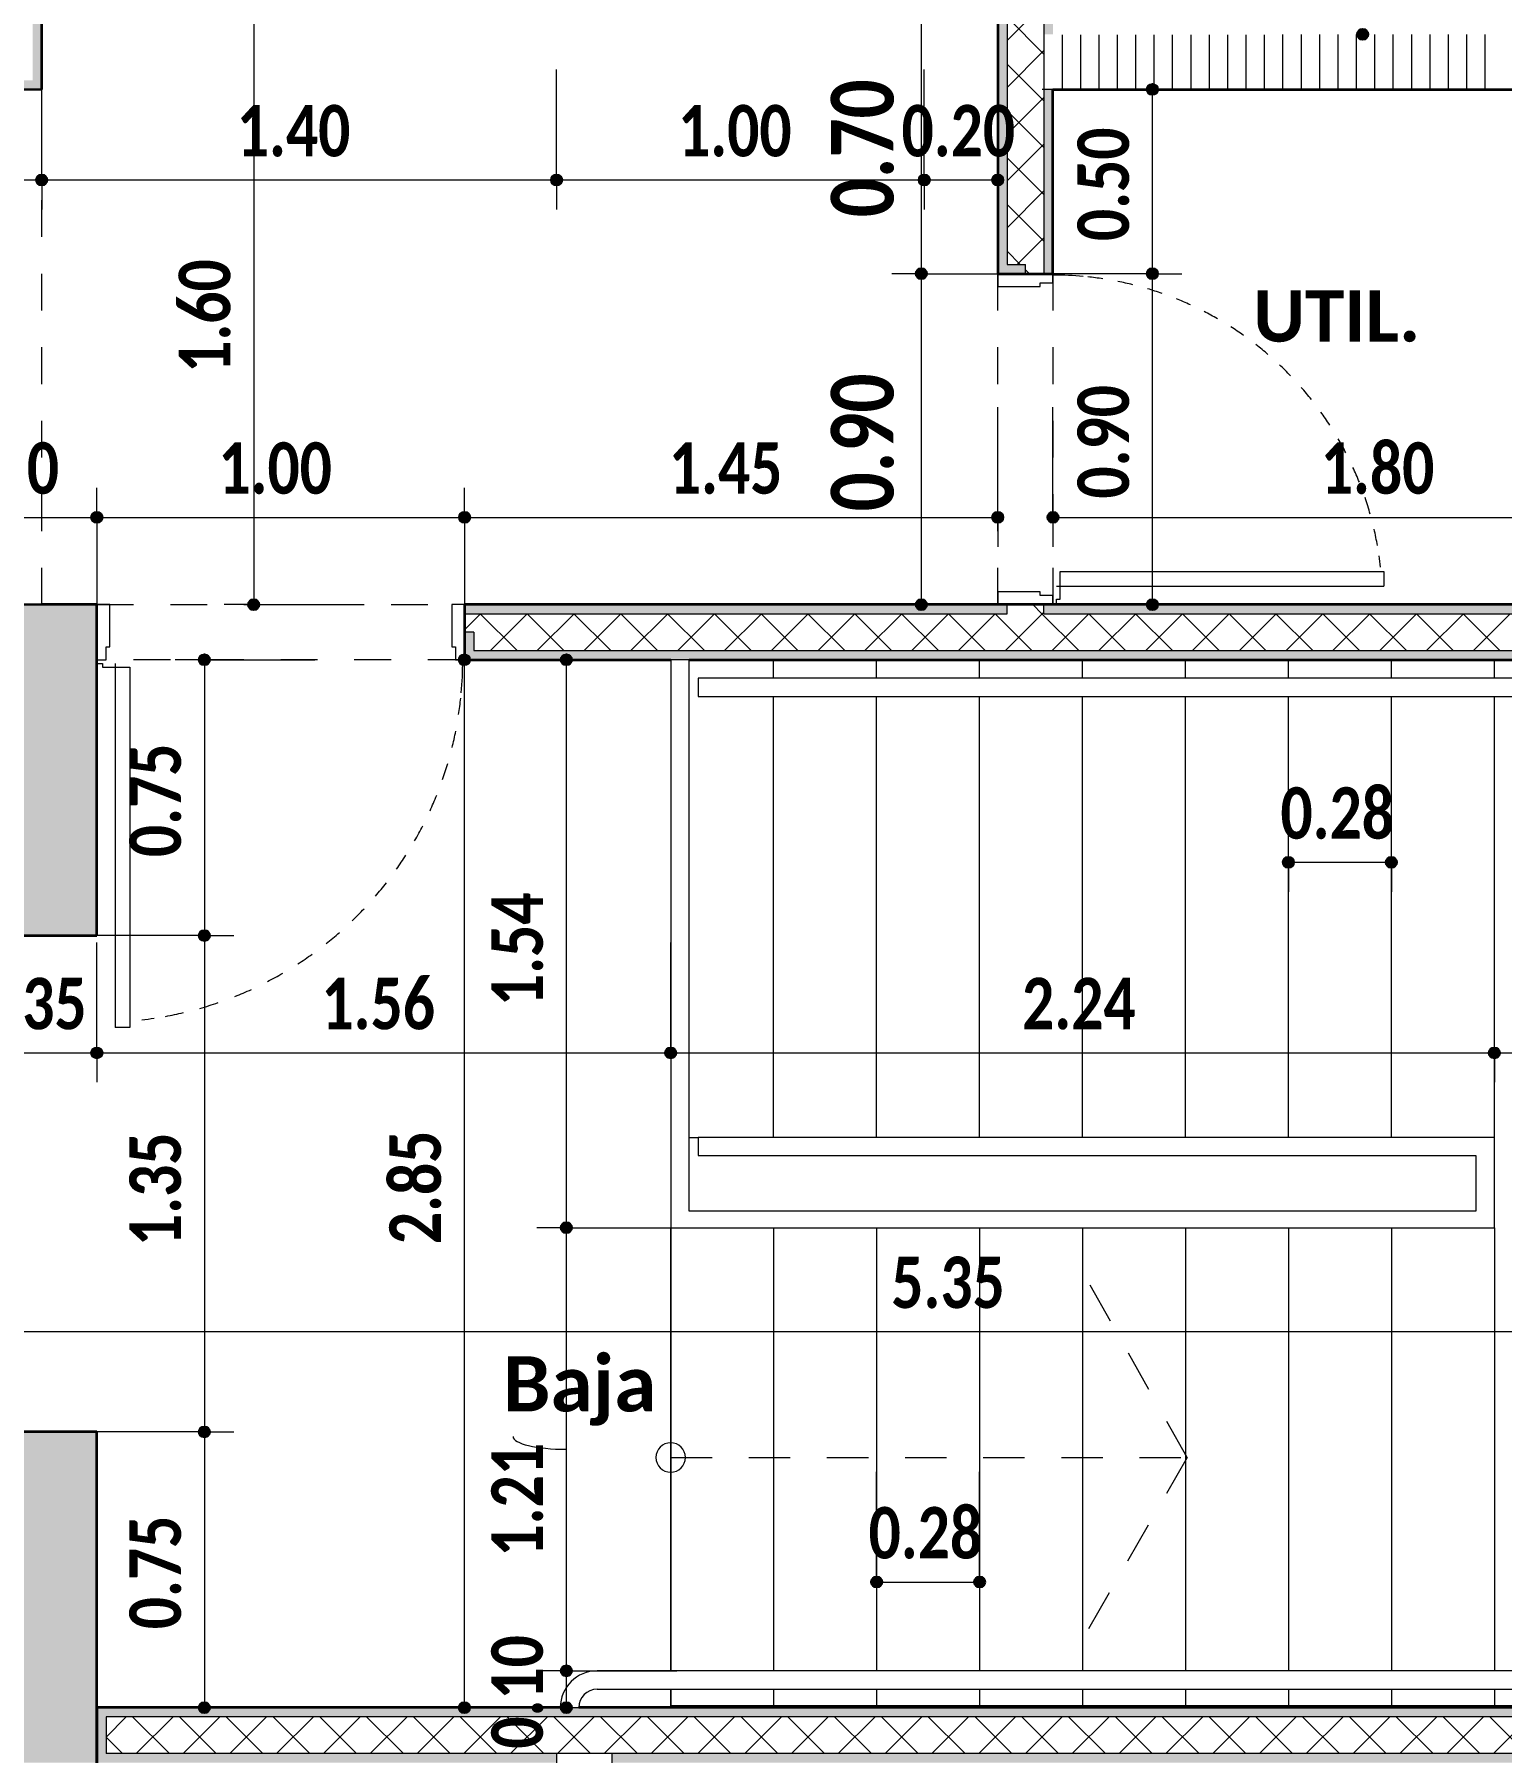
# Model space of a CAD drawing. Header units: metres. Extents: x -144 to 1000, y -717 to 29.
# Drawn here: x 885.105 to 889.095, y -560.401 to -555.725 of the extents above; entities that cross this region are included whole.
import ezdxf

# ---------------------------------------------------------------- set-up
doc = ezdxf.new("R2010")
doc.units = ezdxf.units.M
for name, pattern in [('Basculante', [0.11625, 0.075, -0.04125]), ('basculante modificado', [0.18, 0.1125, -0.0675]), ('Trazo', [0.45, 0.225, -0.225])]:
    doc.linetypes.add(name, pattern=pattern)
doc.layers.get('0').update_dxf_attribs({"color": 1})
for name, color, linetype, lineweight in [('A-ANNO-DIMS', 1, 'Continuous', 9), ('A-DETL', 1, 'Continuous', 9), ('A-DETL-GENF', 1, 'Continuous', 9), ('A-DETL-MEDM', 1, 'Continuous', 30), ('A-DETL-THIN', 1, 'Continuous', 9), ('A-DOOR', 1, 'Continuous', 9), ('A-DOOR-FRAM', 1, 'Continuous', 9), ('A-DOOR-HDLN', 1, 'Trazo', 20), ('A-FLOR', 2, 'Continuous', 9), ('A-WALL', 4, 'Continuous', 9), ('G-ANNO-TEXT', 2, 'Continuous', 9), ('S-COLS', 7, 'Continuous', 9), ('S-STRS', 1, 'Continuous', 9)]:
    doc.layers.add(name, color=color, linetype=linetype, lineweight=lineweight)
doc.layers.add('A-WALL-PATT', color=7, linetype='Continuous', lineweight=35, true_color=0x9c9c9c)
doc.styles.add('Calibri_B', font='calibrib.ttf', dxfattribs={"height": 0.165})
doc.styles.add('Calibri_B_1', font='calibrib.ttf', dxfattribs={"height": 0.135})
doc.styles.add('Calibri_B_4', font='calibrib.ttf', dxfattribs={"height": 0.1125})
doc.styles.add('Calibri_B_6', font='calibrib.ttf', dxfattribs={"width": 0.9})

# ---------------------------------------------------------------- blocks, each defined once
blk = doc.blocks.new('J')
at = {"layer": 'A-ANNO-DIMS', "lineweight": 25}
h = blk.add_hatch(color=256, dxfattribs=at)
edge = h.paths.add_edge_path()
edge.add_arc((882.0122, -496.8744), 0.015, 0, 360)
h = blk.add_hatch(color=256, dxfattribs=at)
edge = h.paths.add_edge_path()
edge.add_arc((881.4406, -497.0244), 0.015, 0, 360)
h = blk.add_hatch(color=256, dxfattribs=at)
edge = h.paths.add_edge_path()
edge.add_arc((878.42, -497.2705), 0.015, 0, 360)
h = blk.add_hatch(color=256, dxfattribs=at)
edge = h.paths.add_edge_path()
edge.add_arc((878.42, -497.2705), 0.015, 0, 360)
h = blk.add_hatch(color=256, dxfattribs=at)
edge = h.paths.add_edge_path()
edge.add_arc((879.8199, -497.2705), 0.015, 0, 360)
h = blk.add_hatch(color=256, dxfattribs=at)
edge = h.paths.add_edge_path()
edge.add_arc((879.8199, -497.2705), 0.015, 0, 360)
h = blk.add_hatch(color=256, dxfattribs=at)
edge = h.paths.add_edge_path()
edge.add_arc((880.8199, -497.2705), 0.015, 0, 360)
h = blk.add_hatch(color=256, dxfattribs=at)
edge = h.paths.add_edge_path()
edge.add_arc((880.8199, -497.2705), 0.015, 0, 360)
h = blk.add_hatch(color=256, dxfattribs=at)
edge = h.paths.add_edge_path()
edge.add_arc((881.02, -497.2705), 0.015, 0, 360)
h = blk.add_hatch(color=256, dxfattribs=at)
edge = h.paths.add_edge_path()
edge.add_arc((880.8119, -497.5255), 0.015, 0, 360)
h = blk.add_hatch(color=256, dxfattribs=at)
edge = h.paths.add_edge_path()
edge.add_arc((880.8119, -497.5255), 0.015, 0, 360)
h = blk.add_hatch(color=256, dxfattribs=at)
edge = h.paths.add_edge_path()
edge.add_arc((881.4406, -497.5255), 0.015, 0, 360)
h = blk.add_hatch(color=256, dxfattribs=at)
edge = h.paths.add_edge_path()
edge.add_arc((881.4406, -497.5255), 0.015, 0, 360)
h = blk.add_hatch(color=256, dxfattribs=at)
edge = h.paths.add_edge_path()
edge.add_arc((878.5698, -498.1881), 0.015, 0, 360)
h = blk.add_hatch(color=256, dxfattribs=at)
edge = h.paths.add_edge_path()
edge.add_arc((878.5698, -498.1881), 0.015, 0, 360)
h = blk.add_hatch(color=256, dxfattribs=at)
edge = h.paths.add_edge_path()
edge.add_arc((879.5698, -498.1881), 0.015, 0, 360)
h = blk.add_hatch(color=256, dxfattribs=at)
edge = h.paths.add_edge_path()
edge.add_arc((879.5698, -498.1881), 0.015, 0, 360)
h = blk.add_hatch(color=256, dxfattribs=at)
edge = h.paths.add_edge_path()
edge.add_arc((881.02, -498.1881), 0.015, 0, 360)
h = blk.add_hatch(color=256, dxfattribs=at)
edge = h.paths.add_edge_path()
edge.add_arc((881.17, -498.1881), 0.015, 0, 360)
h = blk.add_hatch(color=256, dxfattribs=at)
edge = h.paths.add_edge_path()
edge.add_arc((878.9965, -498.4255), 0.015, 0, 360)
h = blk.add_hatch(color=256, dxfattribs=at)
edge = h.paths.add_edge_path()
edge.add_arc((880.8119, -498.4255), 0.015, 0, 360)
h = blk.add_hatch(color=256, dxfattribs=at)
edge = h.paths.add_edge_path()
edge.add_arc((881.4406, -498.4255), 0.015, 0, 360)
h = blk.add_hatch(color=256, dxfattribs=at)
edge = h.paths.add_edge_path()
edge.add_arc((878.8624, -498.5755), 0.015, 0, 360)
h = blk.add_hatch(color=256, dxfattribs=at)
edge = h.paths.add_edge_path()
edge.add_arc((879.5695, -498.5755), 0.015, 0, 360)
h = blk.add_hatch(color=256, dxfattribs=at)
edge = h.paths.add_edge_path()
edge.add_arc((879.8467, -498.5755), 0.015, 0, 360)
h = blk.add_hatch(color=256, dxfattribs=at)
edge = h.paths.add_edge_path()
edge.add_arc((881.8104, -499.1262), 0.015, 0, 360)
h = blk.add_hatch(color=256, dxfattribs=at)
edge = h.paths.add_edge_path()
edge.add_arc((882.0904, -499.1262), 0.015, 0, 360)
h = blk.add_hatch(color=256, dxfattribs=at)
edge = h.paths.add_edge_path()
edge.add_arc((878.8624, -499.3255), 0.015, 0, 360)
h = blk.add_hatch(color=256, dxfattribs=at)
edge = h.paths.add_edge_path()
edge.add_arc((878.8624, -499.3255), 0.015, 0, 360)
h = blk.add_hatch(color=256, dxfattribs=at)
edge = h.paths.add_edge_path()
edge.add_arc((878.5698, -499.6446), 0.015, 0, 360)
h = blk.add_hatch(color=256, dxfattribs=at)
edge = h.paths.add_edge_path()
edge.add_arc((878.5698, -499.6446), 0.015, 0, 360)
h = blk.add_hatch(color=256, dxfattribs=at)
edge = h.paths.add_edge_path()
edge.add_arc((880.1304, -499.6446), 0.015, 0, 360)
h = blk.add_hatch(color=256, dxfattribs=at)
edge = h.paths.add_edge_path()
edge.add_arc((880.1304, -499.6446), 0.015, 0, 360)
h = blk.add_hatch(color=256, dxfattribs=at)
edge = h.paths.add_edge_path()
edge.add_arc((882.3704, -499.6446), 0.015, 0, 360)
h = blk.add_hatch(color=256, dxfattribs=at)
edge = h.paths.add_edge_path()
edge.add_arc((882.3704, -499.6446), 0.015, 0, 360)
h = blk.add_hatch(color=256, dxfattribs=at)
edge = h.paths.add_edge_path()
edge.add_arc((879.8467, -500.1201), 0.015, 0, 360)
h = blk.add_hatch(color=256, dxfattribs=at)
edge = h.paths.add_edge_path()
edge.add_arc((879.8467, -500.1201), 0.015, 0, 360)
h = blk.add_hatch(color=256, dxfattribs=at)
edge = h.paths.add_edge_path()
edge.add_arc((878.8624, -500.6754), 0.015, 0, 360)
h = blk.add_hatch(color=256, dxfattribs=at)
edge = h.paths.add_edge_path()
edge.add_arc((878.8624, -500.6754), 0.015, 0, 360)
h = blk.add_hatch(color=256, dxfattribs=at)
edge = h.paths.add_edge_path()
edge.add_arc((880.6904, -501.0838), 0.015, 0, 360)
h = blk.add_hatch(color=256, dxfattribs=at)
edge = h.paths.add_edge_path()
edge.add_arc((880.9704, -501.0838), 0.015, 0, 360)
h = blk.add_hatch(color=256, dxfattribs=at)
edge = h.paths.add_edge_path()
edge.add_arc((879.8467, -501.3254), 0.015, 0, 360)
h = blk.add_hatch(color=256, dxfattribs=at)
edge = h.paths.add_edge_path()
edge.add_arc((879.8467, -501.3254), 0.015, 0, 360)
h = blk.add_hatch(color=256, dxfattribs=at)
edge = h.paths.add_edge_path()
edge.add_arc((878.8624, -501.4254), 0.015, 0, 360)
h = blk.add_hatch(color=256, dxfattribs=at)
edge = h.paths.add_edge_path()
edge.add_arc((879.5695, -501.4254), 0.015, 0, 360)
h = blk.add_hatch(color=256, dxfattribs=at)
edge = h.paths.add_edge_path()
edge.add_arc((879.8467, -501.4254), 0.015, 0, 360)
at = {"layer": 'A-WALL-PATT', "lineweight": 5, "true_color": 0x747474}
h = blk.add_hatch(color=8, dxfattribs=at)
h.paths.add_polyline_path([(881.0459, -497.5255), (881.095, -497.5255), (881.095, -497.5005), (881.045, -497.5005), (881.045, -496.8005), (881.02, -496.8005), (881.02, -497.5255), (881.045, -497.5255)])
h.paths.add_polyline_path([(881.02, -496.7005), (881.045, -496.7005), (881.045, -494.7755), (881.02, -494.7755), (881.02, -496.6755)])
h.paths.add_polyline_path([(881.045, -494.6255), (881.045, -489.8255), (881.02, -489.8255), (881.02, -494.6255)])
h.paths.add_polyline_path([(881.02, -489.6755), (881.045, -489.6755), (881.045, -489.2757), (881.02, -489.2757), (881.02, -489.4257)])
at = {"layer": 'A-WALL-PATT', "true_color": 0x747474}
h = blk.add_hatch(color=8, dxfattribs=at)
h.paths.add_polyline_path([(881.17, -497.5255), (881.17, -497.0244), (881.145, -497.0244), (881.145, -497.5255)])
h.paths.add_polyline_path([(881.145, -496.8744), (881.17, -496.8744), (881.1696, -494.1257), (881.145, -494.1257), (881.145, -496.8723)])
h.paths.add_polyline_path([(881.145, -493.9757), (881.1696, -493.9757), (881.1696, -492.5757), (881.145, -492.5757), (881.145, -493.8071)])
h.paths.add_polyline_path([(881.145, -492.4257), (881.17, -492.4257), (881.1696, -489.4257), (881.145, -489.4257), (881.145, -492.0106)])
at = {"layer": 'A-WALL-PATT', "lineweight": 5, "true_color": 0x747474}
h = blk.add_hatch(color=8, dxfattribs=at)
h.paths.add_polyline_path([(878.355, -497.0244), (878.42, -497.0244), (878.42, -496.8005), (878.395, -496.8005), (878.395, -496.9994), (878.345, -496.9994), (878.345, -497.0244)])
h.paths.add_polyline_path([(878.395, -496.7005), (878.42, -496.7005), (878.42, -494.7755), (878.395, -494.7755), (878.395, -495.6036)])
h.paths.add_polyline_path([(878.4022, -494.6255), (878.42, -494.6255), (878.42, -490.4255), (878.295, -490.4255), (878.295, -490.4505), (878.395, -490.4505), (878.395, -494.6255)])
at = {"layer": 'A-WALL-PATT', "true_color": 0x747474}
h = blk.add_hatch(color=8, dxfattribs=at)
h.paths.add_polyline_path([(881.883, -498.4505), (884.37, -498.4505), (884.37, -498.4255), (881.145, -498.4255), (881.145, -498.4505), (881.17, -498.4505)])
h.paths.add_polyline_path([(879.5948, -498.4505), (881.045, -498.4505), (881.045, -498.4255), (879.5698, -498.4255), (879.5698, -498.4505)])
at = {"layer": 'A-WALL-PATT', "lineweight": 5, "true_color": 0x747474}
h = blk.add_hatch(color=8, dxfattribs=at)
h.paths.add_polyline_path([(881.145, -498.5755), (883.595, -498.5751), (883.595, -498.5505), (879.5948, -498.5505), (879.5948, -498.5005), (879.5698, -498.5014), (879.5698, -498.5755), (880.9704, -498.5755)])
h.paths.add_polyline_path([(883.9112, -498.5755), (884.37, -498.5755), (884.37, -498.4505), (884.345, -498.4505), (884.345, -498.5505), (883.695, -498.5505), (883.695, -498.5755), (883.72, -498.5755)])
at = {"layer": 'A-WALL-PATT', "true_color": 0x747474}
h = blk.add_hatch(color=8, dxfattribs=at)
h.paths.add_polyline_path([(884.345, -501.5504), (884.37, -501.5503), (884.37, -501.4254), (883.695, -501.4254), (883.695, -501.4504), (884.345, -501.4504)])
h.paths.add_polyline_path([(878.5948, -501.5504), (878.5948, -501.4504), (883.595, -501.4504), (883.595, -501.4254), (878.57, -501.4256), (878.57, -501.5504)])
at = {"layer": 'A-WALL-PATT', "lineweight": 5, "true_color": 0x747474}
h = blk.add_hatch(color=8, dxfattribs=at)
h.paths.add_polyline_path([(883.9112, -501.5754), (884.37, -501.5754), (884.37, -501.5504), (879.97, -501.5504), (879.97, -501.5754), (883.595, -501.5754)])
h.paths.add_polyline_path([(878.57, -501.5754), (879.82, -501.5754), (879.82, -501.5504), (878.57, -501.5504), (878.57, -501.5753)])
at = {"layer": 'S-COLS', "true_color": 0x5c5c5c}
h = blk.add_hatch(color=251, dxfattribs=at)
h.paths.add_polyline_path([(870.37, -509.2755), (870.87, -509.2755), (870.87, -508.3755), (870.37, -508.3755), (870.37, -509.0244)])
h.paths.add_polyline_path([(888.6298, -509.2755), (888.6698, -509.2755), (888.6698, -508.3755), (888.1698, -508.3755), (888.1698, -509.2755), (888.5948, -509.2755)])
h.paths.add_polyline_path([(878.57, -509.2754), (878.57, -508.3754), (878.07, -508.3754), (878.07, -509.2754)])
h.paths.add_polyline_path([(884.87, -501.5754), (884.8701, -501.5754), (884.8698, -498.4254), (884.3701, -498.4255), (884.3701, -501.5754), (884.72, -501.5754)])
h.paths.add_polyline_path([(876.2698, -501.5754), (876.27, -501.5752), (876.2696, -501.0755), (874.5698, -501.0755), (874.5698, -498.9255), (876.2701, -498.9255), (876.2696, -498.4255), (874.2698, -498.4256), (874.2699, -501.5754), (876.2696, -501.5754)])
h.paths.add_polyline_path([(878.57, -501.5754), (878.57, -500.6754), (878.07, -500.6754), (878.07, -501.5754)])
h.paths.add_polyline_path([(870.3699, -501.5754), (870.8699, -501.5754), (870.8699, -500.8755), (870.3699, -500.8755), (870.3699, -501.5004)])
h.paths.add_polyline_path([(888.6701, -501.5754), (888.6701, -500.8755), (888.2701, -500.8755), (888.2701, -501.5754)])
h.paths.add_polyline_path([(878.5701, -499.3255), (878.5701, -498.4255), (878.0701, -498.4255), (878.0701, -499.3255)])
h.paths.add_polyline_path([(870.8698, -499.1255), (870.8698, -498.4244), (870.3698, -498.4255), (870.3698, -499.1255), (870.7279, -499.1255)])
h.paths.add_polyline_path([(888.5707, -499.1255), (888.6701, -499.1255), (888.6701, -498.4244), (888.2701, -498.4255), (888.2701, -499.1255), (888.5457, -499.1255)])
h.paths.add_polyline_path([(888.605, -490.4255), (888.67, -490.4255), (888.67, -489.5255), (888.17, -489.5255), (888.17, -490.4255), (888.5364, -490.4255)])
h.paths.add_polyline_path([(878.42, -490.4255), (878.57, -490.4255), (878.57, -489.5255), (878.07, -489.5255), (878.07, -490.4255), (878.27, -490.4255)])
h.paths.add_polyline_path([(870.57, -489.8255), (871.47, -489.8255), (871.47, -489.3255), (870.57, -489.3255), (870.57, -489.7155)])
at = {"layer": 'A-ANNO-DIMS'}
for p, q in [((878.9965, -496.8255), (878.9965, -498.4255)), ((880.8119, -496.8255), (880.8119, -497.5255)), ((878.42, -497.2705), (878.42, -496.9705)), ((878.42, -497.2705), (878.42, -496.9705)), ((879.8199, -497.2705), (879.8199, -496.9705)), ((879.8199, -497.2705), (879.8199, -496.9705)), ((880.8199, -497.2705), (880.8199, -496.9705)), ((880.8199, -497.2705), (880.8199, -496.9705)), ((881.02, -497.2705), (881.02, -496.9705)), ((881.4406, -497.0244), (881.1406, -497.0244)), ((881.4406, -497.5255), (881.4406, -497.0244)), ((881.4406, -497.0244), (881.5206, -497.0244)), ((876.4696, -497.2705), (878.42, -497.2705)), ((878.42, -497.2705), (878.42, -497.3505)), ((878.42, -497.2705), (879.8199, -497.2705)), ((878.42, -497.2705), (878.42, -497.3505)), ((879.8199, -497.2705), (879.8199, -497.3505)), ((879.8199, -497.2705), (880.8199, -497.2705)), ((879.8199, -497.2705), (879.8199, -497.3505)), ((880.8199, -497.2705), (880.8199, -497.3505)), ((880.8199, -497.2705), (881.02, -497.2705)), ((880.8199, -497.2705), (880.8199, -497.3505)), ((881.02, -497.2705), (881.02, -497.3505)), ((880.8119, -497.5255), (880.7319, -497.5255)), ((880.8119, -497.5255), (880.7319, -497.5255)), ((880.8119, -497.5255), (881.0619, -497.5255)), ((880.8119, -497.5255), (880.8119, -498.4255)), ((880.8119, -497.5255), (881.0619, -497.5255)), ((881.4406, -497.5255), (881.1406, -497.5255)), ((881.4406, -497.5255), (881.1406, -497.5255)), ((881.4406, -498.4255), (881.4406, -497.5255)), ((881.4406, -497.5255), (881.5206, -497.5255)), ((881.4406, -497.5255), (881.5206, -497.5255)), ((881.02, -498.1881), (881.02, -497.8881)), ((881.17, -498.1881), (881.17, -497.8881)), ((878.5698, -498.1881), (878.5698, -498.1081)), ((878.5698, -498.1881), (878.5698, -498.1081)), ((879.5698, -498.1881), (879.5698, -498.1081)), ((879.5698, -498.1881), (879.5698, -498.1081)), ((878.0701, -498.1881), (878.5698, -498.1881)), ((878.5698, -498.1881), (878.5698, -498.4881)), ((878.5698, -498.1881), (879.5698, -498.1881)), ((878.5698, -498.1881), (878.5698, -498.4881)), ((879.5698, -498.1881), (879.5698, -498.4881)), ((879.5698, -498.1881), (881.02, -498.1881)), ((879.5698, -498.1881), (879.5698, -498.4881)), ((881.02, -498.1881), (881.02, -498.2681)), ((881.17, -498.1881), (882.9658, -498.1881)), ((881.17, -498.1881), (881.17, -498.2681)), ((878.9965, -498.4255), (878.9165, -498.4255)), ((878.9965, -498.4255), (879.2965, -498.4255)), ((880.8119, -498.4255), (880.7319, -498.4255)), ((880.8119, -498.4255), (881.0619, -498.4255)), ((881.4406, -498.4255), (881.1406, -498.4255)), ((881.4406, -498.4255), (881.5206, -498.4255)), ((878.8624, -498.5755), (878.7824, -498.5755)), ((878.8624, -498.5755), (878.8624, -499.3255)), ((878.8624, -498.5755), (879.1624, -498.5755)), ((879.5695, -498.5755), (879.4895, -498.5755)), ((879.8467, -498.5755), (879.5467, -498.5755)), ((879.5695, -501.4254), (879.5695, -498.5755)), ((879.5695, -498.5755), (879.8695, -498.5755)), ((879.8467, -500.1201), (879.8467, -498.5755)), ((879.8467, -498.5755), (879.9267, -498.5755)), ((881.8104, -499.1262), (881.8104, -498.8262)), ((882.0904, -499.1262), (882.0904, -498.8262)), ((881.8104, -499.1262), (882.0904, -499.1262)), ((881.8104, -499.1262), (881.8104, -499.2062)), ((882.0904, -499.1262), (882.0904, -499.2062)), ((878.8624, -499.3255), (878.5624, -499.3255)), ((878.8624, -499.3255), (878.5624, -499.3255)), ((878.5698, -499.6446), (878.5698, -499.3446)), ((878.5698, -499.6446), (878.5698, -499.3446)), ((878.8624, -499.3255), (878.9424, -499.3255)), ((878.8624, -499.3255), (878.8624, -500.6754)), ((878.8624, -499.3255), (878.9424, -499.3255)), ((880.1304, -499.6446), (880.1304, -499.3446)), ((880.1304, -499.6446), (880.1304, -499.3446)), ((882.3704, -499.6446), (882.3704, -499.3446)), ((882.3704, -499.6446), (882.3704, -499.3446)), ((878.22, -499.6446), (878.5698, -499.6446)), ((878.5698, -499.6446), (878.5698, -499.7246)), ((878.5698, -499.6446), (880.1304, -499.6446)), ((878.5698, -499.6446), (878.5698, -499.7246)), ((880.1304, -499.6446), (880.1304, -499.7246)), ((880.1304, -499.6446), (882.3704, -499.6446)), ((880.1304, -499.6446), (880.1304, -499.7246)), ((882.3704, -499.6446), (882.3704, -499.7246)), ((882.3704, -499.6446), (883.5704, -499.6446)), ((882.3704, -499.6446), (882.3704, -499.7246)), ((879.8467, -500.1201), (879.7667, -500.1201)), ((879.8467, -500.1201), (879.7667, -500.1201)), ((879.8467, -501.3254), (879.8467, -500.1201)), ((879.8467, -500.1201), (880.1467, -500.1201)), ((879.8467, -500.1201), (880.1467, -500.1201)), ((878.22, -500.4027), (883.5704, -500.4027)), ((878.8624, -500.6754), (878.5624, -500.6754)), ((878.8624, -500.6754), (878.5624, -500.6754)), ((878.8624, -500.6754), (878.9424, -500.6754)), ((878.8624, -500.6754), (878.8624, -501.4254)), ((878.8624, -500.6754), (878.9424, -500.6754)), ((880.6904, -501.0838), (880.6904, -500.7838)), ((880.9704, -501.0838), (880.9704, -500.7838)), ((880.6904, -501.0838), (880.9704, -501.0838)), ((880.6904, -501.0838), (880.6904, -501.1638)), ((880.9704, -501.0838), (880.9704, -501.1638)), ((879.8467, -501.3254), (879.7667, -501.3254)), ((879.8467, -501.3254), (879.7667, -501.3254)), ((879.8467, -501.4254), (879.8467, -501.3254)), ((879.8467, -501.3254), (880.1467, -501.3254)), ((879.8467, -501.3254), (880.1467, -501.3254)), ((878.8624, -501.4254), (878.7824, -501.4254)), ((878.8624, -501.4254), (879.1624, -501.4254)), ((879.5695, -501.4254), (879.2695, -501.4254)), ((879.8467, -501.4254), (879.5467, -501.4254)), ((879.5695, -501.4254), (879.6495, -501.4254)), ((879.8467, -501.4254), (879.9267, -501.4254))]:
    blk.add_line(p, q, dxfattribs=at)
at = {"layer": 'A-ANNO-DIMS', "lineweight": 25}
for centre in [(882.0122, -496.8744), (881.4406, -497.0244), (878.42, -497.2705), (878.42, -497.2705), (879.8199, -497.2705), (879.8199, -497.2705), (880.8199, -497.2705), (880.8199, -497.2705), (881.02, -497.2705), (880.8119, -497.5255), (880.8119, -497.5255), (881.4406, -497.5255), (881.4406, -497.5255), (878.5698, -498.1881), (878.5698, -498.1881), (879.5698, -498.1881), (879.5698, -498.1881), (881.02, -498.1881), (881.17, -498.1881), (878.9965, -498.4255), (880.8119, -498.4255), (881.4406, -498.4255), (878.8624, -498.5755), (879.5695, -498.5755), (879.8467, -498.5755), (881.8104, -499.1262), (882.0904, -499.1262), (878.8624, -499.3255), (878.8624, -499.3255), (878.5698, -499.6446), (878.5698, -499.6446), (880.1304, -499.6446), (880.1304, -499.6446), (882.3704, -499.6446), (882.3704, -499.6446), (879.8467, -500.1201), (879.8467, -500.1201), (878.8624, -500.6754), (878.8624, -500.6754), (880.6904, -501.0838), (880.9704, -501.0838), (879.8467, -501.3254), (879.8467, -501.3254), (878.8624, -501.4254), (879.5695, -501.4254), (879.8467, -501.4254)]:
    blk.add_circle(centre, 0.015, dxfattribs=at)
at = {"layer": 'A-ANNO-DIMS'}
blk.add_ellipse((879.8467, -500.6884), major_axis=(0.1451, 0), ratio=0.236995, start_param=3.141593, end_param=4.712389, dxfattribs=at)
at = {"layer": 'A-DETL', "color": 7, "linetype": 'basculante modificado'}
for p, q in [((881.5348, -500.7451), (881.2372, -500.2154)), ((880.1304, -500.7451), (881.5304, -500.7451)), ((881.5348, -500.7451), (881.2359, -501.2654))]:
    blk.add_line(p, q, dxfattribs=at)
at = {"layer": 'A-DETL-GENF', "linetype": 'Basculante'}
for p, q in [((878.42, -498.4255), (878.42, -497.0244)), ((881.02, -498.4255), (881.02, -497.5255)), ((881.02, -497.5255), (881.17, -497.5255)), ((881.17, -497.5255), (881.17, -498.4255)), ((878.5698, -498.5755), (878.5698, -498.4255)), ((878.5698, -498.4255), (879.5698, -498.4255)), ((879.5698, -498.4255), (879.5698, -498.5755)), ((881.17, -498.4255), (881.02, -498.4255)), ((879.5698, -498.5755), (878.5698, -498.5755))]:
    blk.add_line(p, q, dxfattribs=at)
at = {"layer": 'A-DETL-MEDM'}
for p, q in [((878.42, -497.0244), (878.27, -497.0244)), ((878.27, -498.4255), (878.42, -498.4255))]:
    blk.add_line(p, q, dxfattribs=at)
at = {"layer": 'A-DETL-THIN'}
for p, q in [((880.1804, -498.5755), (880.1304, -498.5755)), ((880.1304, -498.5755), (880.1304, -500.1201)), ((880.1804, -500.0751), (880.1804, -498.5755)), ((880.2054, -498.6255), (880.2054, -498.6755)), ((882.5705, -498.6255), (880.2054, -498.6255)), ((880.2054, -498.6755), (882.5705, -498.6755)), ((882.3704, -499.8751), (880.2054, -499.8751)), ((880.2054, -499.8751), (880.2054, -499.9238)), ((882.3704, -500.1201), (882.3704, -499.8751)), ((880.2054, -499.9238), (882.3204, -499.9238)), ((882.3204, -499.9238), (882.3204, -500.0751)), ((882.3204, -500.0751), (880.1804, -500.0751)), ((880.1304, -500.1201), (882.3704, -500.1201)), ((882.5705, -501.3254), (879.9302, -501.3254)), ((879.9302, -501.3754), (882.5705, -501.3754)), ((879.8302, -501.4254), (879.8802, -501.4254))]:
    blk.add_line(p, q, dxfattribs=at)
for centre, radius, start, end in [((880.1304, -500.7451), 0.04, 90, 270), ((880.1304, -500.7451), 0.04, 270, 90), ((879.9302, -501.4254), 0.1, 90, 180), ((879.9302, -501.4254), 0.05, 90, 180)]:
    blk.add_arc(centre, radius, start, end, dxfattribs=at)
at = {"layer": 'A-DOOR', "lineweight": 15}
for p, q in [((881.19, -498.3355), (882.07, -498.3355)), ((881.19, -498.4105), (881.19, -498.3355)), ((882.07, -498.3355), (882.07, -498.3755)), ((881.18, -498.3755), (882.07, -498.3755)), ((881.18, -498.4105), (881.19, -498.4105)), ((881.18, -498.4255), (881.18, -498.4105)), ((878.5698, -498.5855), (878.5848, -498.5855)), ((878.5848, -498.5855), (878.5848, -498.5955)), ((878.5848, -498.5955), (878.6598, -498.5955)), ((878.6198, -498.5855), (878.6198, -499.5755)), ((878.6598, -498.5955), (878.6598, -499.5755)), ((878.6598, -499.5755), (878.6198, -499.5755))]:
    blk.add_line(p, q, dxfattribs=at)
at = {"layer": 'A-DOOR'}
for p, q in [((878.5698, -498.5755), (878.5698, -498.4255)), ((881.17, -498.4255), (881.02, -498.4255))]:
    blk.add_line(p, q, dxfattribs=at)
for centre, radius, start, end in [((881.1721, -498.424), 0.8947, 84.8602, 90), ((881.1721, -498.424), 0.8947, 81.4009, 84.0571), ((881.1721, -498.424), 0.8947, 76.0919, 78.7462), ((881.1721, -498.424), 0.8947, 70.7809, 73.4371), ((881.1721, -498.424), 0.8947, 65.4605, 68.1223), ((881.1721, -498.424), 0.8947, 60.1233, 62.7944), ((881.1721, -498.424), 0.8947, 54.7622, 57.4462), ((881.1721, -498.424), 0.8947, 49.3702, 52.0705), ((881.1721, -498.424), 0.8947, 43.9406, 46.6605), ((881.1721, -498.424), 0.8947, 38.4672, 41.2097), ((881.1721, -498.424), 0.8947, 32.9441, 35.7122), ((881.1721, -498.424), 0.8947, 27.366, 30.1622), ((881.1721, -498.424), 0.8947, 21.7283, 24.5549), ((881.1721, -498.424), 0.8947, 15.8316, 18.8857), ((881.1721, -498.424), 0.8947, 10.2582, 13.1511), ((881.1721, -498.424), 0.8947, 10.2582, 13.1511), ((881.1721, -498.424), 0.8947, 6.4594, 8.45), ((878.5815, -498.5777), 0.9833, 354.8602, 0), ((878.5815, -498.5777), 0.9833, 351.4009, 354.0571), ((878.5815, -498.5777), 0.9833, 346.0919, 348.7462), ((878.5815, -498.5777), 0.9833, 340.7809, 343.4371), ((878.5815, -498.5777), 0.9833, 335.4605, 338.1223), ((878.5815, -498.5777), 0.9833, 330.1233, 332.7944), ((878.5815, -498.5777), 0.9833, 324.7622, 327.4462), ((878.5815, -498.5777), 0.9833, 319.3702, 322.0705), ((878.5815, -498.5777), 0.9833, 313.9406, 316.6605), ((878.5815, -498.5777), 0.9833, 308.4672, 311.2097), ((878.5815, -498.5777), 0.9833, 302.9441, 305.7122), ((878.5815, -498.5777), 0.9833, 297.366, 300.1622), ((878.5815, -498.5777), 0.9833, 291.7283, 294.5549), ((878.5815, -498.5777), 0.9833, 285.8316, 288.8857), ((878.5815, -498.5777), 0.9833, 276.4594, 278.45), ((878.5815, -498.5777), 0.9833, 280.2582, 283.1511), ((878.5815, -498.5777), 0.9833, 280.2582, 283.1511)]:
    blk.add_arc(centre, radius, start, end, dxfattribs=at)
at = {"layer": 'A-DOOR-FRAM'}
for p, q in [((881.02, -497.5255), (881.02, -497.5605)), ((881.02, -497.5605), (881.135, -497.5605)), ((881.135, -497.5605), (881.135, -497.5505)), ((881.135, -497.5505), (881.17, -497.5505)), ((881.17, -497.5505), (881.17, -497.5255)), ((881.02, -498.3905), (881.02, -498.4255)), ((881.135, -498.3905), (881.02, -498.3905)), ((881.135, -498.4005), (881.135, -498.3905)), ((881.17, -498.4005), (881.135, -498.4005)), ((881.17, -498.4255), (881.17, -498.4005)), ((878.6048, -498.4255), (878.5701, -498.4255)), ((878.6048, -498.5405), (878.6048, -498.4255)), ((879.5698, -498.4255), (879.5348, -498.4255)), ((879.5348, -498.4255), (879.5348, -498.5405)), ((878.5948, -498.5755), (878.5948, -498.5405)), ((878.5948, -498.5405), (878.6048, -498.5405)), ((879.5348, -498.5405), (879.5448, -498.5405)), ((879.5448, -498.5405), (879.5448, -498.5755)), ((878.5701, -498.5755), (878.5948, -498.5755)), ((879.5448, -498.5755), (879.5698, -498.5755))]:
    blk.add_line(p, q, dxfattribs=at)
at = {"layer": 'A-DOOR-HDLN'}
for p, q in [((881.02, -497.5255), (881.17, -497.5255)), ((879.5698, -498.4255), (879.5698, -498.5755))]:
    blk.add_line(p, q, dxfattribs=at)
at = {"layer": 'A-FLOR'}
for p, q in [((881.0196, -497.0244), (881.0196, -496.8255)), ((881.02, -497.0244), (881.0196, -497.0244)), ((880.1304, -501.3254), (880.1304, -500.1201)), ((880.1304, -501.4254), (880.1304, -501.3754))]:
    blk.add_line(p, q, dxfattribs=at)
at = {"layer": 'A-WALL'}
for p, q in [((881.145, -489.4257), (881.145, -497.5255)), ((881.045, -496.8005), (881.045, -497.5005)), ((881.17, -497.0244), (881.145, -497.0244)), ((881.045, -497.5005), (881.095, -497.5005)), ((881.095, -497.5255), (881.095, -497.5005)), ((879.5698, -498.4505), (881.045, -498.4505)), ((881.045, -498.4505), (881.045, -498.4255)), ((881.145, -498.4505), (881.145, -498.4255)), ((881.145, -498.4505), (884.345, -498.4505)), ((879.5948, -498.5005), (879.5698, -498.5005)), ((879.5948, -498.5005), (879.5948, -498.5505)), ((879.5948, -498.5505), (883.595, -498.5505)), ((878.5948, -501.4504), (878.5948, -501.5504)), ((883.595, -501.4504), (878.5948, -501.4504)), ((884.345, -501.5504), (878.5948, -501.5504)), ((879.82, -501.5504), (879.82, -501.5754)), ((879.97, -501.5504), (879.97, -501.5754))]:
    blk.add_line(p, q, dxfattribs=at)
at = {"layer": 'A-WALL', "lineweight": 35}
for p, q in [((878.42, -497.0244), (878.42, -496.8255)), ((881.02, -496.8255), (881.02, -497.5255)), ((881.17, -497.5255), (881.17, -497.0244)), ((881.17, -497.0244), (882.9658, -497.0244)), ((881.02, -497.5255), (881.17, -497.5255)), ((884.37, -498.4255), (879.5698, -498.4255)), ((879.5698, -498.4255), (879.5698, -498.5755)), ((879.5698, -498.5755), (880.1304, -498.5755)), ((880.1804, -498.5755), (882.6205, -498.5755)), ((879.8302, -501.4254), (878.5698, -501.4254)), ((878.5698, -501.4254), (878.5698, -501.5754)), ((882.6205, -501.4254), (879.8802, -501.4254))]:
    blk.add_line(p, q, dxfattribs=at)
at = {"layer": 'A-WALL-PATT', "color": 1, "lineweight": 5, "true_color": 0xff0000}
for p, q in [((881.045, -496.8914), (881.145, -496.7914)), ((881.145, -496.9281), (881.045, -496.8281)), ((881.045, -497.0187), (881.145, -496.9187)), ((881.145, -497.0553), (881.045, -496.9553)), ((881.045, -497.1459), (881.145, -497.0459)), ((881.145, -497.1826), (881.045, -497.0826)), ((881.045, -497.2732), (881.145, -497.1732)), ((881.145, -497.3099), (881.045, -497.2099)), ((881.045, -497.4005), (881.145, -497.3005)), ((881.145, -497.4372), (881.045, -497.3372)), ((881.081, -497.5005), (881.045, -497.4645)), ((881.0723, -497.5005), (881.145, -497.4278)), ((881.106, -497.5255), (881.095, -497.5145)), ((879.5698, -498.4939), (879.6132, -498.4505)), ((879.7127, -498.5505), (879.6127, -498.4505)), ((879.6405, -498.5505), (879.7405, -498.4505)), ((879.84, -498.5505), (879.74, -498.4505)), ((879.7677, -498.5505), (879.8677, -498.4505)), ((879.9673, -498.5505), (879.8673, -498.4505)), ((879.895, -498.5505), (879.995, -498.4505)), ((880.0946, -498.5505), (879.9946, -498.4505)), ((880.0223, -498.5505), (880.1223, -498.4505)), ((880.2219, -498.5505), (880.1219, -498.4505)), ((880.1496, -498.5505), (880.2496, -498.4505)), ((880.3491, -498.5505), (880.2491, -498.4505)), ((880.2769, -498.5505), (880.3769, -498.4505)), ((880.4764, -498.5505), (880.3764, -498.4505)), ((880.4041, -498.5505), (880.5041, -498.4505)), ((880.6037, -498.5505), (880.5037, -498.4505)), ((880.5314, -498.5505), (880.6314, -498.4505)), ((880.731, -498.5505), (880.631, -498.4505)), ((880.6587, -498.5505), (880.7587, -498.4505)), ((880.8583, -498.5505), (880.7583, -498.4505)), ((880.786, -498.5505), (880.886, -498.4505)), ((880.9855, -498.5505), (880.8855, -498.4505)), ((880.9132, -498.5505), (881.0132, -498.4505)), ((881.1128, -498.5505), (881.0128, -498.4505)), ((881.0405, -498.5505), (881.1405, -498.4505)), ((881.1401, -498.4505), (881.1151, -498.4255)), ((881.2401, -498.5505), (881.1401, -498.4505)), ((881.1405, -498.4505), (881.145, -498.446)), ((881.1678, -498.5505), (881.2678, -498.4505)), ((881.3674, -498.5505), (881.2674, -498.4505)), ((881.2951, -498.5505), (881.3951, -498.4505)), ((881.4947, -498.5505), (881.3947, -498.4505)), ((881.4224, -498.5505), (881.5224, -498.4505)), ((881.6219, -498.5505), (881.5219, -498.4505)), ((881.5496, -498.5505), (881.6496, -498.4505)), ((881.7492, -498.5505), (881.6492, -498.4505)), ((881.6769, -498.5505), (881.7769, -498.4505)), ((881.8765, -498.5505), (881.7765, -498.4505)), ((881.8042, -498.5505), (881.9042, -498.4505)), ((882.0038, -498.5505), (881.9038, -498.4505)), ((881.9315, -498.5505), (882.0315, -498.4505)), ((882.131, -498.5505), (882.031, -498.4505)), ((882.0588, -498.5505), (882.1588, -498.4505)), ((882.2583, -498.5505), (882.1583, -498.4505)), ((882.186, -498.5505), (882.286, -498.4505)), ((882.3856, -498.5505), (882.2856, -498.4505)), ((882.3133, -498.5505), (882.4133, -498.4505)), ((878.5948, -501.5054), (878.6497, -501.4504)), ((878.767, -501.5504), (878.667, -501.4504)), ((878.677, -501.5504), (878.777, -501.4504)), ((878.8943, -501.5504), (878.7943, -501.4504)), ((878.8043, -501.5504), (878.9043, -501.4504)), ((879.0216, -501.5504), (878.9216, -501.4504)), ((878.9315, -501.5504), (879.0315, -501.4504)), ((879.1489, -501.5504), (879.0489, -501.4504)), ((879.0588, -501.5504), (879.1588, -501.4504)), ((879.2761, -501.5504), (879.1761, -501.4504)), ((879.1861, -501.5504), (879.2861, -501.4504)), ((879.4034, -501.5504), (879.3034, -501.4504)), ((879.3134, -501.5504), (879.4134, -501.4504)), ((879.5307, -501.5504), (879.4307, -501.4504)), ((879.4407, -501.5504), (879.5407, -501.4504)), ((879.658, -501.5504), (879.558, -501.4504)), ((879.5679, -501.5504), (879.6679, -501.4504)), ((879.7853, -501.5504), (879.6853, -501.4504)), ((879.6952, -501.5504), (879.7952, -501.4504)), ((879.9125, -501.5504), (879.8125, -501.4504)), ((879.8225, -501.5504), (879.9225, -501.4504)), ((880.0398, -501.5504), (879.9398, -501.4504)), ((879.9498, -501.5504), (880.0498, -501.4504)), ((880.1671, -501.5504), (880.0671, -501.4504)), ((880.0771, -501.5504), (880.1771, -501.4504)), ((880.2944, -501.5504), (880.1944, -501.4504)), ((880.2043, -501.5504), (880.3043, -501.4504)), ((880.4217, -501.5504), (880.3217, -501.4504)), ((880.3316, -501.5504), (880.4316, -501.4504)), ((880.5489, -501.5504), (880.4489, -501.4504)), ((880.4589, -501.5504), (880.5589, -501.4504)), ((880.6762, -501.5504), (880.5762, -501.4504)), ((880.5862, -501.5504), (880.6862, -501.4504)), ((880.8035, -501.5504), (880.7035, -501.4504)), ((880.7135, -501.5504), (880.8135, -501.4504)), ((880.9308, -501.5504), (880.8308, -501.4504)), ((880.8407, -501.5504), (880.9407, -501.4504)), ((881.0581, -501.5504), (880.9581, -501.4504)), ((880.968, -501.5504), (881.068, -501.4504)), ((881.1853, -501.5504), (881.0853, -501.4504)), ((881.0953, -501.5504), (881.1953, -501.4504)), ((881.3126, -501.5504), (881.2126, -501.4504)), ((881.2226, -501.5504), (881.3226, -501.4504)), ((881.4399, -501.5504), (881.3399, -501.4504)), ((881.3499, -501.5504), (881.4499, -501.4504)), ((881.5672, -501.5504), (881.4672, -501.4504)), ((881.4771, -501.5504), (881.5771, -501.4504)), ((881.6944, -501.5504), (881.5944, -501.4504)), ((881.6044, -501.5504), (881.7044, -501.4504)), ((881.8217, -501.5504), (881.7217, -501.4504)), ((881.7317, -501.5504), (881.8317, -501.4504)), ((881.949, -501.5504), (881.849, -501.4504)), ((881.859, -501.5504), (881.959, -501.4504)), ((882.0763, -501.5504), (881.9763, -501.4504)), ((881.9862, -501.5504), (882.0862, -501.4504)), ((882.2036, -501.5504), (882.1036, -501.4504)), ((882.1135, -501.5504), (882.2135, -501.4504)), ((882.3308, -501.5504), (882.2308, -501.4504)), ((882.2408, -501.5504), (882.3408, -501.4504)), ((882.4581, -501.5504), (882.3581, -501.4504)), ((882.3681, -501.5504), (882.4681, -501.4504)), ((878.6397, -501.5504), (878.5948, -501.5055))]:
    blk.add_line(p, q, dxfattribs=at)
at = {"layer": 'A-WALL-PATT', "color": 8, "lineweight": 5, "true_color": 0x727272}
for p, q in [((881.1946, -496.8755), (881.1946, -497.0244)), ((881.2446, -496.8755), (881.2446, -497.0244)), ((881.2946, -496.8755), (881.2946, -497.0244)), ((881.3446, -496.8754), (881.3446, -497.0244)), ((881.3946, -496.8754), (881.3946, -497.0244)), ((881.4446, -496.8754), (881.4446, -497.0244)), ((881.4946, -496.8754), (881.4946, -497.0244)), ((881.5446, -496.8754), (881.5446, -497.0244)), ((881.5946, -496.8754), (881.5946, -497.0244)), ((881.6446, -496.8754), (881.6446, -497.0244)), ((881.6946, -496.8754), (881.6946, -497.0244)), ((881.7446, -496.8754), (881.7446, -497.0244)), ((881.7946, -496.8753), (881.7946, -497.0244)), ((881.8446, -496.8753), (881.8446, -497.0244)), ((881.8946, -496.8753), (881.8946, -497.0244)), ((881.9446, -496.8753), (881.9446, -497.0244)), ((881.9946, -496.8753), (881.9946, -497.0244)), ((882.0446, -496.8753), (882.0446, -497.0244)), ((882.0946, -496.8753), (882.0946, -497.0244)), ((882.1446, -496.8753), (882.1446, -497.0244)), ((882.1946, -496.8753), (882.1946, -497.0244)), ((882.2446, -496.8752), (882.2446, -497.0244)), ((882.2946, -496.8752), (882.2946, -497.0244)), ((882.3446, -496.8752), (882.3446, -497.0244))]:
    blk.add_line(p, q, dxfattribs=at)
at = {"layer": 'S-COLS', "lineweight": 35}
for p, q in [((878.5701, -498.4255), (878.42, -498.4255)), ((878.5701, -499.3255), (878.5701, -498.4255)), ((878.0701, -499.3255), (878.5701, -499.3255)), ((878.57, -500.6754), (878.07, -500.6754)), ((878.57, -501.5754), (878.57, -500.6754))]:
    blk.add_line(p, q, dxfattribs=at)
at = {"layer": 'S-STRS'}
for p, q in [((880.4104, -498.6255), (880.4104, -498.5755)), ((880.6904, -498.6255), (880.6904, -498.5755)), ((880.9704, -498.6255), (880.9704, -498.5755)), ((881.2504, -498.6255), (881.2504, -498.5755)), ((881.5304, -498.6255), (881.5304, -498.5755)), ((881.8104, -498.6255), (881.8104, -498.5755)), ((882.0904, -498.6255), (882.0904, -498.5755)), ((882.3704, -498.6255), (882.3704, -498.5755)), ((880.4104, -499.8751), (880.4104, -498.6755)), ((880.6904, -499.8751), (880.6904, -498.6755)), ((880.9704, -499.8751), (880.9704, -498.6755)), ((881.2504, -499.8751), (881.2504, -498.6755)), ((881.5304, -499.8751), (881.5304, -498.6755)), ((881.8104, -499.8751), (881.8104, -498.6755)), ((882.0904, -499.8751), (882.0904, -498.6755)), ((882.3704, -499.8751), (882.3704, -498.6755)), ((880.1804, -499.8751), (880.2054, -499.8751)), ((880.1304, -500.1201), (880.1304, -501.3254)), ((880.4104, -500.1201), (880.4104, -501.3254)), ((880.6904, -500.1201), (880.6904, -501.3254)), ((880.9704, -500.1201), (880.9704, -501.3254)), ((881.2504, -500.1201), (881.2504, -501.3254)), ((881.5304, -500.1201), (881.5304, -501.3254)), ((881.8104, -500.1201), (881.8104, -501.3254)), ((882.0904, -500.1201), (882.0904, -501.3254)), ((882.3704, -500.1201), (882.3704, -501.3254)), ((880.1304, -501.3754), (880.1304, -501.4201)), ((880.4104, -501.3754), (880.4104, -501.4201)), ((880.6904, -501.3754), (880.6904, -501.4201)), ((880.9704, -501.3754), (880.9704, -501.4201)), ((881.2504, -501.3754), (881.2504, -501.4201)), ((881.5304, -501.3754), (881.5304, -501.4201)), ((881.8104, -501.3754), (881.8104, -501.4201)), ((882.0904, -501.3754), (882.0904, -501.4201)), ((882.3704, -501.3754), (882.3704, -501.4201)), ((882.3704, -501.4201), (880.1304, -501.4201)), ((882.6198, -501.4201), (882.3704, -501.4201))]:
    blk.add_line(p, q, dxfattribs=at)
at = {"layer": 'A-ANNO-DIMS', "width": 0.8}
for s, height, style, p in [('0.70', 0.17, 'Calibri_B_6', (880.7363, -497.3718)), ('0.50', 0.14, 'Calibri_B_4', (881.3766, -497.4366)), ('1.60', 0.14, 'Calibri_B_4', (878.9325, -497.795)), ('0.90', 0.17, 'Calibri_B_6', (880.7363, -498.1718)), ('0.90', 0.14, 'Calibri_B_4', (881.3766, -498.1371)), ('0.75', 0.14, 'Calibri_B_4', (878.7984, -499.1121)), ('1.54', 0.14, 'Calibri_B_4', (879.7827, -499.5173)), ('1.35', 0.14, 'Calibri_B_4', (878.7984, -500.1699)), ('2.85', 0.14, 'Calibri_B_4', (879.5054, -500.1648)), ('1.21', 0.14, 'Calibri_B_4', (879.7827, -501.0146)), ('0.75', 0.14, 'Calibri_B_4', (878.7984, -501.2121)), ('0.10', 0.14, 'Calibri_B_4', (879.7827, -501.5371))]:
    blk.add_text(s, height=height, rotation=90, dxfattribs=dict(at, style=style)).set_placement(p)
at = {"layer": 'A-ANNO-DIMS', "style": 'Calibri_B_4', "width": 0.8}
for s, p in [('1.40', (878.9505, -497.2064)), ('1.00', (880.1504, -497.2064)), ('0.20', (880.7583, -497.2064)), ('0.50', (878.1583, -498.124)), ('1.00', (878.9003, -498.124)), ('1.45', (880.1254, -498.124)), ('1.80', (881.8984, -498.124)), ('0.28', (881.7887, -499.0622)), ('1.56', (879.1806, -499.5805)), ('0.35', (878.2333, -499.5805)), ('2.24', (881.0861, -499.5805)), ('5.35', (880.7302, -500.3387)), ('0.28', (880.6687, -501.0198))]:
    blk.add_text(s, height=0.14, dxfattribs=at).set_placement(p)
at = {"layer": 'G-ANNO-TEXT'}
for s, height, style, p in [('UTIL.', 0.14, 'Calibri_B', (881.7145, -497.7103)), ('Baja', 0.15, 'Calibri_B_1', (879.6741, -500.6198))]:
    blk.add_text(s, height=height, dxfattribs=dict(at, style=style)).set_placement(p)

msp = doc.modelspace()

# ---------------------------------------------------------------- block references
at = {"color": 3}
msp.add_blockref('J', (6.7051, -58.8503), dxfattribs=at)

doc.saveas('drawing.dxf')
